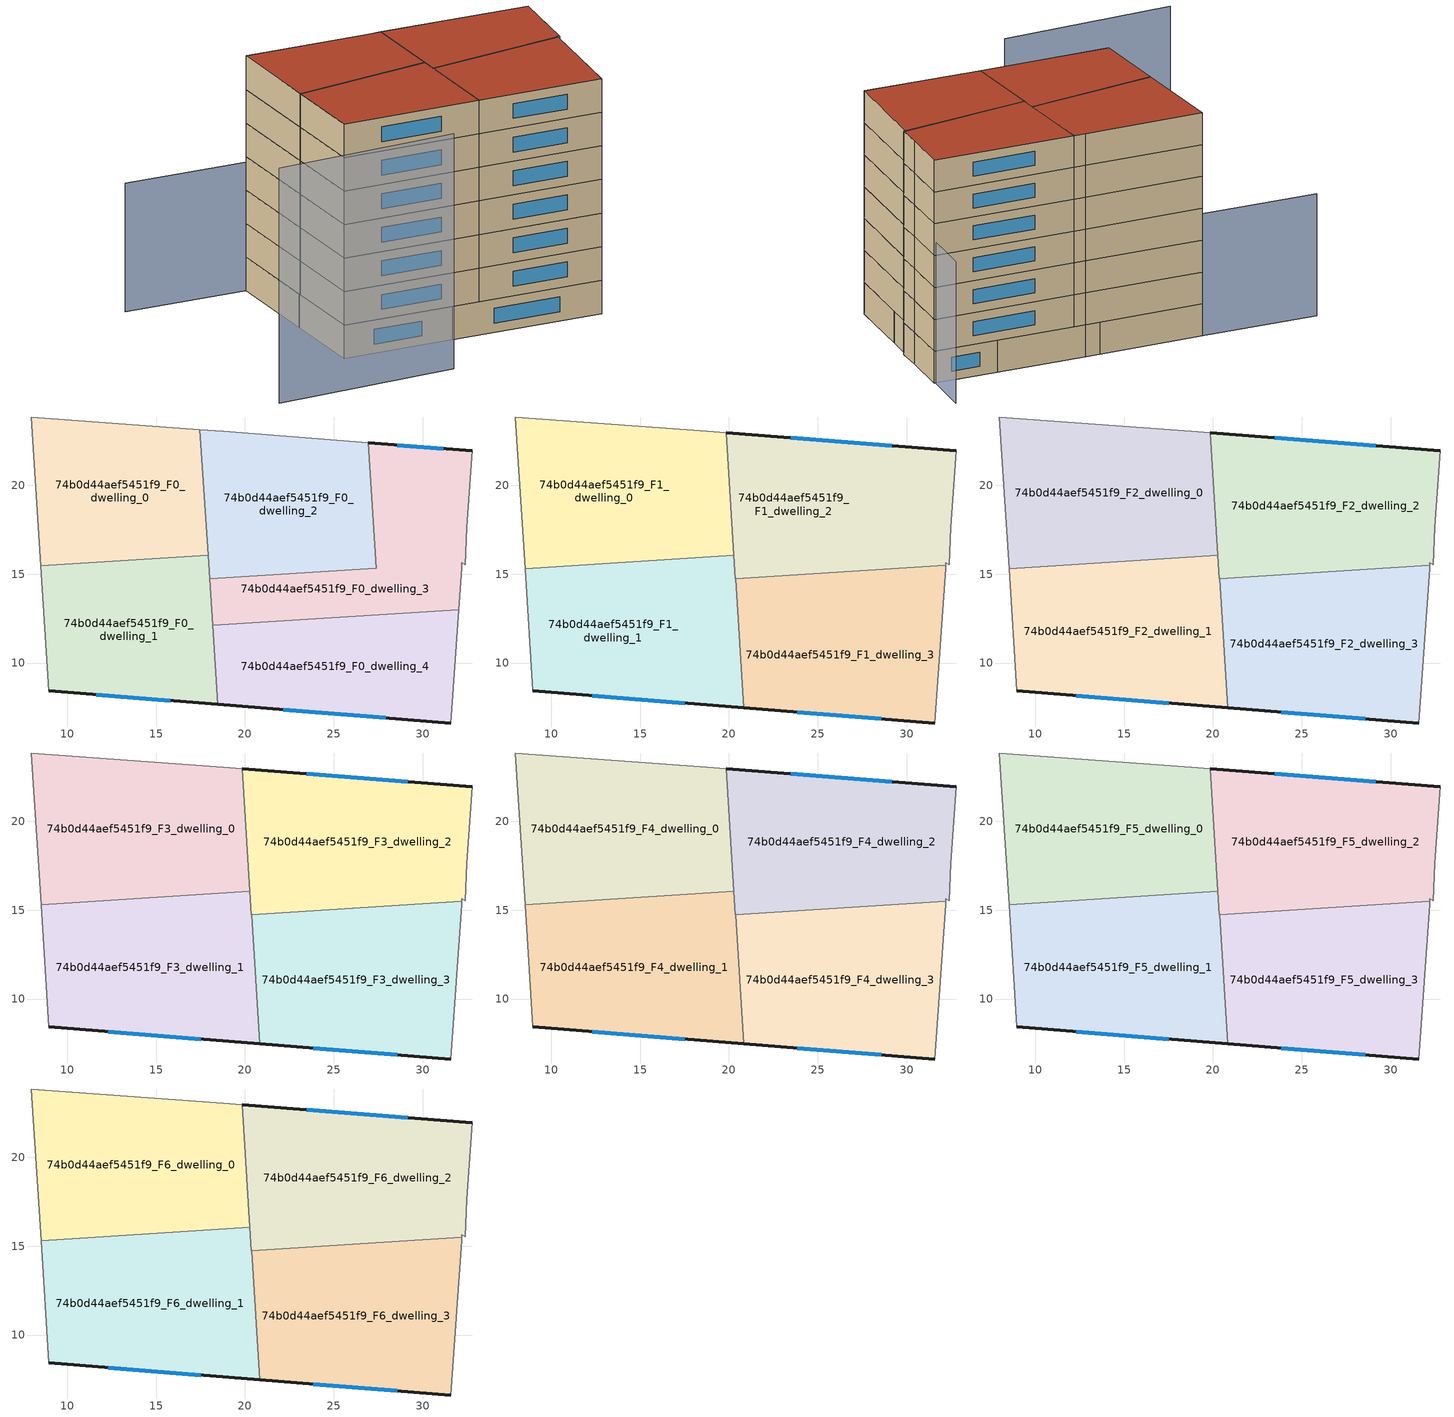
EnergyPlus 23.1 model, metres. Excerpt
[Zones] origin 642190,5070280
74b0d44aef5451f9_F0_dwelling_0
 floor ground (EU_floor_Construction): 17.47,23.14 17.93,16.08 8.52,15.47 7.98,23.84 z0
 wall adiabatic (EU_wall_Construction): 17.47,23.14 7.98,23.84 8.52,15.47 z0:3
 wall to 74b0d44aef5451f9_F0_dwelling_1 (EU_wall_Construction): 8.52,15.47 17.93,16.08 z0:3
 wall to 74b0d44aef5451f9_F0_dwelling_2 (EU_wall_Construction): 17.93,16.08 17.47,23.14 z0:3
 ceiling adiabatic (EU_roof_Construction): 17.93,16.08 17.47,23.14 7.98,23.84 8.52,15.47 z3
74b0d44aef5451f9_F0_dwelling_1
 floor ground (EU_floor_Construction): 17.93,16.08 18.47,7.67 8.97,8.43 8.52,15.47 z0
 wall outside (EU_wall_Construction): 8.97,8.43 18.47,7.67 z0:3
 wall adiabatic (EU_wall_Construction): 8.52,15.47 8.97,8.43 z0:3
 wall to 74b0d44aef5451f9_F0_dwelling_4 (EU_wall_Construction): 18.47,7.67 18.18,12.11 z0:3
 wall to 74b0d44aef5451f9_F0_dwelling_3 (EU_wall_Construction): 18.18,12.11 18.01,14.73 z0:3
 wall to 74b0d44aef5451f9_F0_dwelling_2 (EU_wall_Construction): 18.01,14.73 17.93,16.08 z0:3
 window (EU_Window_Construction): 11.63,8.22 15.81,7.89 z0.84:2.16
74b0d44aef5451f9_F0_dwelling_2
 floor ground (EU_floor_Construction): 26.95,22.4 27.4,15.33 18.01,14.73 17.47,23.14 18.78,23.04 z0
 wall adiabatic (EU_wall_Construction): 26.95,22.4 18.78,23.04 17.47,23.14 z0:3
 wall to 74b0d44aef5451f9_F0_dwelling_3 (EU_wall_Construction): 18.01,14.73 27.4,15.33 26.95,22.4 z0:3
74b0d44aef5451f9_F0_dwelling_3
 floor ground (EU_floor_Construction): 32.79,21.94 32.49,17.63 32.39,15.53 32.19,15.63 32.19,15.33 32.03,13 18.18,12.11 18.01,14.73 27.4,15.33 26.95,22.4 z0
 wall outside (EU_wall_Construction): 32.79,21.94 26.95,22.4 z0:3
 wall adiabatic (EU_wall_Construction): 32.03,13 32.19,15.33 32.19,15.63 32.39,15.53 32.49,17.63 32.79,21.94 z0:3
 wall to 74b0d44aef5451f9_F0_dwelling_4 (EU_wall_Construction): 18.18,12.11 32.03,13 z0:3
 window (EU_Window_Construction): 31.15,22.07 28.58,22.27 z0.84:2.16
74b0d44aef5451f9_F0_dwelling_4
 floor ground (EU_floor_Construction): 32.03,13 31.59,6.62 18.47,7.67 18.18,12.11 z0
 wall outside (EU_wall_Construction): 18.47,7.67 31.59,6.62 z0:3
 wall adiabatic (EU_wall_Construction): 31.59,6.62 32.03,13 z0:3
 window (EU_Window_Construction): 22.14,7.38 27.91,6.92 z0.84:2.16
74b0d44aef5451f9_F1_dwelling_0
 floor to 74b0d44aef5451f9_F0_dwelling_1 (EU_floor_Construction): 17.93,16.08 17.94,15.91 8.53,15.3 8.52,15.47 z3
 floor to 74b0d44aef5451f9_F0_dwelling_2 (EU_floor_Construction): 19.84,22.96 20.29,16.06 17.94,15.91 17.47,23.14 18.78,23.04 z3
 floor adiabatic (EU_floor_Construction): 18.78,23.04 17.47,23.14 17.93,16.08 8.52,15.47 7.98,23.84 z3
 wall adiabatic (EU_wall_Construction): 19.84,22.96 18.78,23.04 7.98,23.84 8.53,15.3 z3:6
 wall to 74b0d44aef5451f9_F1_dwelling_1 (EU_wall_Construction): 8.53,15.3 20.29,16.06 z3:6
 wall to 74b0d44aef5451f9_F1_dwelling_2 (EU_wall_Construction): 20.29,16.06 19.84,22.96 z3:6
74b0d44aef5451f9_F1_dwelling_1
 floor to 74b0d44aef5451f9_F0_dwelling_1 (EU_floor_Construction): 17.94,15.91 18.47,7.67 8.97,8.43 8.53,15.3 z3
 floor to 74b0d44aef5451f9_F0_dwelling_2 (EU_floor_Construction): 20.29,16.06 20.36,14.88 18.01,14.73 17.94,15.91 z3
 floor to 74b0d44aef5451f9_F0_dwelling_4 (EU_floor_Construction): 20.53,12.26 20.84,7.48 18.47,7.67 18.18,12.11 z3
 floor to 74b0d44aef5451f9_F0_dwelling_3 (EU_floor_Construction): 20.36,14.88 20.53,12.26 18.18,12.11 18.01,14.73 z3
 wall outside (EU_wall_Construction): 8.97,8.43 20.84,7.48 z3:6
 wall adiabatic (EU_wall_Construction): 8.53,15.3 8.97,8.43 z3:6
 wall to 74b0d44aef5451f9_F1_dwelling_3 (EU_wall_Construction): 20.84,7.48 20.37,14.75 z3:6
 wall to 74b0d44aef5451f9_F1_dwelling_2 (EU_wall_Construction): 20.37,14.75 20.29,16.06 z3:6
 window (EU_Window_Construction): 12.3,8.17 17.51,7.75 z3.84:5.16
74b0d44aef5451f9_F1_dwelling_2
 floor to 74b0d44aef5451f9_F0_dwelling_2 (EU_floor_Construction): 26.95,22.4 27.4,15.33 20.36,14.88 19.84,22.96 z3
 floor to 74b0d44aef5451f9_F0_dwelling_3 (EU_floor_Construction): 32.79,21.94 32.49,17.63 32.39,15.53 32.19,15.63 32.19,15.51 20.37,14.75 20.36,14.88 27.4,15.33 26.95,22.4 z3
 wall outside (EU_wall_Construction): 32.79,21.94 19.84,22.96 z3:6
 wall adiabatic (EU_wall_Construction): 32.19,15.51 32.19,15.63 32.39,15.53 32.49,17.63 32.79,21.94 z3:6
 wall to 74b0d44aef5451f9_F1_dwelling_3 (EU_wall_Construction): 20.37,14.75 32.19,15.51 z3:6
 window (EU_Window_Construction): 29.16,22.22 23.47,22.67 z3.84:5.16
74b0d44aef5451f9_F1_dwelling_3
 floor to 74b0d44aef5451f9_F0_dwelling_3 (EU_floor_Construction): 32.19,15.51 32.19,15.33 32.03,13 20.53,12.26 20.37,14.75 z3
 floor to 74b0d44aef5451f9_F0_dwelling_4 (EU_floor_Construction): 32.03,13 31.59,6.62 20.84,7.48 20.53,12.26 z3
 wall outside (EU_wall_Construction): 20.84,7.48 31.59,6.62 z3:6
 wall adiabatic (EU_wall_Construction): 31.59,6.62 32.19,15.33 32.19,15.51 z3:6
 window (EU_Window_Construction): 23.85,7.24 28.58,6.87 z3.84:5.16
74b0d44aef5451f9_F2_dwelling_0
 floor to 74b0d44aef5451f9_F1_dwelling_0 (EU_floor_Construction): 19.84,22.96 20.29,16.06 8.53,15.3 7.98,23.84 18.78,23.04 z6
 wall adiabatic (EU_wall_Construction): 19.84,22.96 18.78,23.04 7.98,23.84 8.53,15.3 z6:9
 wall to 74b0d44aef5451f9_F2_dwelling_1 (EU_wall_Construction): 8.53,15.3 20.29,16.06 z6:9
 wall to 74b0d44aef5451f9_F2_dwelling_2 (EU_wall_Construction): 20.29,16.06 19.84,22.96 z6:9
74b0d44aef5451f9_F2_dwelling_1
 floor to 74b0d44aef5451f9_F1_dwelling_1 (EU_floor_Construction): 20.29,16.06 20.84,7.48 8.97,8.43 8.53,15.3 z6
 wall outside (EU_wall_Construction): 8.97,8.43 20.84,7.48 z6:9
 wall adiabatic (EU_wall_Construction): 8.53,15.3 8.97,8.43 z6:9
 wall to 74b0d44aef5451f9_F2_dwelling_3 (EU_wall_Construction): 20.84,7.48 20.37,14.75 z6:9
 wall to 74b0d44aef5451f9_F2_dwelling_2 (EU_wall_Construction): 20.37,14.75 20.29,16.06 z6:9
 window (EU_Window_Construction): 12.3,8.17 17.51,7.75 z6.84:8.16
74b0d44aef5451f9_F2_dwelling_2
 floor to 74b0d44aef5451f9_F1_dwelling_2 (EU_floor_Construction): 32.79,21.94 32.49,17.63 32.39,15.53 32.19,15.63 32.19,15.51 20.37,14.75 19.84,22.96 z6
 wall outside (EU_wall_Construction): 32.79,21.94 19.84,22.96 z6:9
 wall adiabatic (EU_wall_Construction): 32.19,15.51 32.19,15.63 32.39,15.53 32.49,17.63 32.79,21.94 z6:9
 wall to 74b0d44aef5451f9_F2_dwelling_3 (EU_wall_Construction): 20.37,14.75 32.19,15.51 z6:9
 window (EU_Window_Construction): 29.16,22.22 23.47,22.67 z6.84:8.16
74b0d44aef5451f9_F2_dwelling_3
 floor to 74b0d44aef5451f9_F1_dwelling_3 (EU_floor_Construction): 32.19,15.51 32.19,15.33 31.59,6.62 20.84,7.48 20.37,14.75 z6
 wall outside (EU_wall_Construction): 20.84,7.48 31.59,6.62 z6:9
 wall adiabatic (EU_wall_Construction): 31.59,6.62 32.19,15.33 32.19,15.51 z6:9
 window (EU_Window_Construction): 23.85,7.24 28.58,6.87 z6.84:8.16
74b0d44aef5451f9_F3_dwelling_0
 floor to 74b0d44aef5451f9_F2_dwelling_0 (EU_floor_Construction): 19.84,22.96 20.29,16.06 8.53,15.3 7.98,23.84 18.78,23.04 z9
 wall adiabatic (EU_wall_Construction): 19.84,22.96 18.78,23.04 7.98,23.84 8.53,15.3 z9:12
 wall to 74b0d44aef5451f9_F3_dwelling_1 (EU_wall_Construction): 8.53,15.3 20.29,16.06 z9:12
 wall to 74b0d44aef5451f9_F3_dwelling_2 (EU_wall_Construction): 20.29,16.06 19.84,22.96 z9:12
74b0d44aef5451f9_F3_dwelling_1
 floor to 74b0d44aef5451f9_F2_dwelling_1 (EU_floor_Construction): 20.29,16.06 20.84,7.48 8.97,8.43 8.53,15.3 z9
 wall outside (EU_wall_Construction): 8.97,8.43 20.84,7.48 z9:12
 wall adiabatic (EU_wall_Construction): 8.53,15.3 8.97,8.43 z9:12
 wall to 74b0d44aef5451f9_F3_dwelling_3 (EU_wall_Construction): 20.84,7.48 20.37,14.75 z9:12
 wall to 74b0d44aef5451f9_F3_dwelling_2 (EU_wall_Construction): 20.37,14.75 20.29,16.06 z9:12
 window (EU_Window_Construction): 12.3,8.17 17.51,7.75 z9.84:11.16
74b0d44aef5451f9_F3_dwelling_2
 floor to 74b0d44aef5451f9_F2_dwelling_2 (EU_floor_Construction): 32.79,21.94 32.49,17.63 32.39,15.53 32.19,15.63 32.19,15.51 20.37,14.75 19.84,22.96 z9
 wall outside (EU_wall_Construction): 32.79,21.94 19.84,22.96 z9:12
 wall adiabatic (EU_wall_Construction): 32.19,15.51 32.19,15.63 32.39,15.53 32.49,17.63 32.79,21.94 z9:12
 wall to 74b0d44aef5451f9_F3_dwelling_3 (EU_wall_Construction): 20.37,14.75 32.19,15.51 z9:12
 window (EU_Window_Construction): 29.16,22.22 23.47,22.67 z9.84:11.16
74b0d44aef5451f9_F3_dwelling_3
 floor to 74b0d44aef5451f9_F2_dwelling_3 (EU_floor_Construction): 32.19,15.51 32.19,15.33 31.59,6.62 20.84,7.48 20.37,14.75 z9
 wall outside (EU_wall_Construction): 20.84,7.48 31.59,6.62 z9:12
 wall adiabatic (EU_wall_Construction): 31.59,6.62 32.19,15.33 32.19,15.51 z9:12
 window (EU_Window_Construction): 23.85,7.24 28.58,6.87 z9.84:11.16
74b0d44aef5451f9_F4_dwelling_0
 floor to 74b0d44aef5451f9_F3_dwelling_0 (EU_floor_Construction): 19.84,22.96 20.29,16.06 8.53,15.3 7.98,23.84 18.78,23.04 z12
 wall adiabatic (EU_wall_Construction): 19.84,22.96 18.78,23.04 7.98,23.84 8.53,15.3 z12:15
 wall to 74b0d44aef5451f9_F4_dwelling_1 (EU_wall_Construction): 8.53,15.3 20.29,16.06 z12:15
 wall to 74b0d44aef5451f9_F4_dwelling_2 (EU_wall_Construction): 20.29,16.06 19.84,22.96 z12:15
74b0d44aef5451f9_F4_dwelling_1
 floor to 74b0d44aef5451f9_F3_dwelling_1 (EU_floor_Construction): 20.29,16.06 20.84,7.48 8.97,8.43 8.53,15.3 z12
 wall outside (EU_wall_Construction): 8.97,8.43 20.84,7.48 z12:15
 wall adiabatic (EU_wall_Construction): 8.53,15.3 8.97,8.43 z12:15
 wall to 74b0d44aef5451f9_F4_dwelling_3 (EU_wall_Construction): 20.84,7.48 20.37,14.75 z12:15
 wall to 74b0d44aef5451f9_F4_dwelling_2 (EU_wall_Construction): 20.37,14.75 20.29,16.06 z12:15
 window (EU_Window_Construction): 12.3,8.17 17.51,7.75 z12.84:14.16
74b0d44aef5451f9_F4_dwelling_2
 floor to 74b0d44aef5451f9_F3_dwelling_2 (EU_floor_Construction): 32.79,21.94 32.49,17.63 32.39,15.53 32.19,15.63 32.19,15.51 20.37,14.75 19.84,22.96 z12
 wall outside (EU_wall_Construction): 32.79,21.94 19.84,22.96 z12:15
 wall adiabatic (EU_wall_Construction): 32.19,15.51 32.19,15.63 32.39,15.53 32.49,17.63 32.79,21.94 z12:15
 wall to 74b0d44aef5451f9_F4_dwelling_3 (EU_wall_Construction): 20.37,14.75 32.19,15.51 z12:15
 window (EU_Window_Construction): 29.16,22.22 23.47,22.67 z12.84:14.16
74b0d44aef5451f9_F4_dwelling_3
 floor to 74b0d44aef5451f9_F3_dwelling_3 (EU_floor_Construction): 32.19,15.51 32.19,15.33 31.59,6.62 20.84,7.48 20.37,14.75 z12
 wall outside (EU_wall_Construction): 20.84,7.48 31.59,6.62 z12:15
 wall adiabatic (EU_wall_Construction): 31.59,6.62 32.19,15.33 32.19,15.51 z12:15
 window (EU_Window_Construction): 23.85,7.24 28.58,6.87 z12.84:14.16
74b0d44aef5451f9_F5_dwelling_0
 floor to 74b0d44aef5451f9_F4_dwelling_0 (EU_floor_Construction): 19.84,22.96 20.29,16.06 8.53,15.3 7.98,23.84 18.78,23.04 z15
 wall adiabatic (EU_wall_Construction): 19.84,22.96 18.78,23.04 7.98,23.84 8.53,15.3 z15:18
 wall to 74b0d44aef5451f9_F5_dwelling_1 (EU_wall_Construction): 8.53,15.3 20.29,16.06 z15:18
 wall to 74b0d44aef5451f9_F5_dwelling_2 (EU_wall_Construction): 20.29,16.06 19.84,22.96 z15:18
74b0d44aef5451f9_F5_dwelling_1
 floor to 74b0d44aef5451f9_F4_dwelling_1 (EU_floor_Construction): 20.29,16.06 20.84,7.48 8.97,8.43 8.53,15.3 z15
 wall outside (EU_wall_Construction): 8.97,8.43 20.84,7.48 z15:18
 wall adiabatic (EU_wall_Construction): 8.53,15.3 8.97,8.43 z15:18
 wall to 74b0d44aef5451f9_F5_dwelling_3 (EU_wall_Construction): 20.84,7.48 20.37,14.75 z15:18
 wall to 74b0d44aef5451f9_F5_dwelling_2 (EU_wall_Construction): 20.37,14.75 20.29,16.06 z15:18
 window (EU_Window_Construction): 12.3,8.17 17.51,7.75 z15.84:17.16
74b0d44aef5451f9_F5_dwelling_2
 floor to 74b0d44aef5451f9_F4_dwelling_2 (EU_floor_Construction): 32.79,21.94 32.49,17.63 32.39,15.53 32.19,15.63 32.19,15.51 20.37,14.75 19.84,22.96 z15
 wall outside (EU_wall_Construction): 32.79,21.94 19.84,22.96 z15:18
 wall adiabatic (EU_wall_Construction): 32.19,15.51 32.19,15.63 32.39,15.53 32.49,17.63 32.79,21.94 z15:18
 wall to 74b0d44aef5451f9_F5_dwelling_3 (EU_wall_Construction): 20.37,14.75 32.19,15.51 z15:18
 window (EU_Window_Construction): 29.16,22.22 23.47,22.67 z15.84:17.16
74b0d44aef5451f9_F5_dwelling_3
 floor to 74b0d44aef5451f9_F4_dwelling_3 (EU_floor_Construction): 32.19,15.51 32.19,15.33 31.59,6.62 20.84,7.48 20.37,14.75 z15
 wall outside (EU_wall_Construction): 20.84,7.48 31.59,6.62 z15:18
 wall adiabatic (EU_wall_Construction): 31.59,6.62 32.19,15.33 32.19,15.51 z15:18
 window (EU_Window_Construction): 23.85,7.24 28.58,6.87 z15.84:17.16
74b0d44aef5451f9_F6_dwelling_0
 floor to 74b0d44aef5451f9_F5_dwelling_0 (EU_floor_Construction): 19.84,22.96 20.29,16.06 8.53,15.3 7.98,23.84 18.78,23.04 z18
 wall adiabatic (EU_wall_Construction): 19.84,22.96 18.78,23.04 7.98,23.84 8.53,15.3 z18:21
 wall to 74b0d44aef5451f9_F6_dwelling_1 (EU_wall_Construction): 8.53,15.3 20.29,16.06 z18:21
 wall to 74b0d44aef5451f9_F6_dwelling_2 (EU_wall_Construction): 20.29,16.06 19.84,22.96 z18:21
 roof outside (EU_roof_Construction): 20.29,16.06 19.84,22.96 18.78,23.04 7.98,23.84 8.53,15.3 z21
74b0d44aef5451f9_F6_dwelling_1
 floor to 74b0d44aef5451f9_F5_dwelling_1 (EU_floor_Construction): 20.29,16.06 20.84,7.48 8.97,8.43 8.53,15.3 z18
 wall outside (EU_wall_Construction): 8.97,8.43 20.84,7.48 z18:21
 wall adiabatic (EU_wall_Construction): 8.53,15.3 8.97,8.43 z18:21
 wall to 74b0d44aef5451f9_F6_dwelling_3 (EU_wall_Construction): 20.84,7.48 20.37,14.75 z18:21
 wall to 74b0d44aef5451f9_F6_dwelling_2 (EU_wall_Construction): 20.37,14.75 20.29,16.06 z18:21
 window (EU_Window_Construction): 12.3,8.17 17.51,7.75 z18.84:20.16
 roof outside (EU_roof_Construction): 20.84,7.48 20.29,16.06 8.53,15.3 8.97,8.43 z21
74b0d44aef5451f9_F6_dwelling_2
 floor to 74b0d44aef5451f9_F5_dwelling_2 (EU_floor_Construction): 32.79,21.94 32.49,17.63 32.39,15.53 32.19,15.63 32.19,15.51 20.37,14.75 19.84,22.96 z18
 wall outside (EU_wall_Construction): 32.79,21.94 19.84,22.96 z18:21
 wall adiabatic (EU_wall_Construction): 32.19,15.51 32.19,15.63 32.39,15.53 32.49,17.63 32.79,21.94 z18:21
 wall to 74b0d44aef5451f9_F6_dwelling_3 (EU_wall_Construction): 20.37,14.75 32.19,15.51 z18:21
 window (EU_Window_Construction): 29.16,22.22 23.47,22.67 z18.84:20.16
 roof outside (EU_roof_Construction): 32.39,15.53 32.49,17.63 32.79,21.94 19.84,22.96 20.37,14.75 32.19,15.51 32.19,15.63 z21
74b0d44aef5451f9_F6_dwelling_3
 floor to 74b0d44aef5451f9_F5_dwelling_3 (EU_floor_Construction): 32.19,15.51 32.19,15.33 31.59,6.62 20.84,7.48 20.37,14.75 z18
 wall outside (EU_wall_Construction): 20.84,7.48 31.59,6.62 z18:21
 wall adiabatic (EU_wall_Construction): 31.59,6.62 32.19,15.33 32.19,15.51 z18:21
 window (EU_Window_Construction): 23.85,7.24 28.58,6.87 z18.84:20.16
 roof outside (EU_roof_Construction): 31.59,6.62 32.19,15.33 32.19,15.51 20.37,14.75 20.84,7.48 z21
shading: 0.36,3.23 16.01,2.64 z0:21; 27.05,22.27 -2.6,24.71 z0:11.5; 31.51,6.62 33.01,26.37 z0:13.3
[Building]
EU S2 Campaign: North Axis=0; Terrain=City; Solar Distribution=FullExterior
[Site:Location]
Lyon-Bron: Latitude=45.75; Longitude=5; Time Zone=1; Elevation=198
[SizingPeriod:WeatherFileDays]
AnnualSizingPeriod: Begin Month=1; Begin Day of Month=1; End Month=12; End Day of Month=31; Day of Week for Start Day=Monday; Use Weather File Daylight Saving Period=No; Use Weather File Rain and Snow Indicators=No
[MATERIAL]
EU_InternalMass_Material: Roughness=MediumRough; Thickness=0.1; Conductivity=1; Density=1800; Specific Heat=900; Thermal Absorptance=0.9; Solar Absorptance=0.7; Visible Absorptance=0.7
[MATERIAL:NOMASS] Roughness=MediumRough; Thermal Absorptance=0.9; Solar Absorptance=0.7; Visible Absorptance=0.7
Name | Thermal Resistance
EU_wall_NoMass | 0.776494
EU_roof_NoMass | 0.486893
EU_floor_NoMass | 0.421597
[WINDOWMATERIAL:SIMPLEGLAZINGSYSTEM]
EU_Window_SimpleGlazing: UFactor=4.24961; Solar Heat Gain Coefficient=0.83; Visible Transmittance=0.83
[CONSTRUCTION]
EU_wall_Construction: EU_wall_NoMass
EU_roof_Construction: EU_roof_NoMass
EU_floor_Construction: EU_floor_NoMass
EU_InternalMass_Construction: EU_InternalMass_Material
EU_Window_Construction: EU_Window_SimpleGlazing
[ZONE] Type=1; Multiplier=1; Ceiling Height=autocalculate; Floor Area=autocalculate; Part of Total Floor Area=Yes
Name | Volume
74b0d44aef5451f9_F0_dwelling_0 | 218.826
74b0d44aef5451f9_F1_dwelling_0; 74b0d44aef5451f9_F2_dwelling_0; 74b0d44aef5451f9_F3_dwelling_0; 74b0d44aef5451f9_F4_dwelling_0; 74b0d44aef5451f9_F5_dwelling_0; 74b0d44aef5451f9_F6_dwelling_0 | 273.53
74b0d44aef5451f9_F0_dwelling_1 | 218.813
74b0d44aef5451f9_F1_dwelling_1; 74b0d44aef5451f9_F2_dwelling_1; 74b0d44aef5451f9_F3_dwelling_1; 74b0d44aef5451f9_F4_dwelling_1; 74b0d44aef5451f9_F5_dwelling_1; 74b0d44aef5451f9_F6_dwelling_1 | 273.522
74b0d44aef5451f9_F0_dwelling_2 | 218.811
74b0d44aef5451f9_F1_dwelling_2; 74b0d44aef5451f9_F2_dwelling_2; 74b0d44aef5451f9_F3_dwelling_2; 74b0d44aef5451f9_F4_dwelling_2; 74b0d44aef5451f9_F5_dwelling_2; 74b0d44aef5451f9_F6_dwelling_2 | 273.523
74b0d44aef5451f9_F0_dwelling_3 | 218.815
74b0d44aef5451f9_F1_dwelling_3; 74b0d44aef5451f9_F2_dwelling_3; 74b0d44aef5451f9_F3_dwelling_3; 74b0d44aef5451f9_F4_dwelling_3; 74b0d44aef5451f9_F5_dwelling_3; 74b0d44aef5451f9_F6_dwelling_3 | 273.521
74b0d44aef5451f9_F0_dwelling_4 | 218.799
[INTERNALMASS] Construction=EU_InternalMass_Construction
Name | Zone or ZoneList | Surface Area
74b0d44aef5451f9_F0_dwelling_0_EU_InternalMass | 74b0d44aef5451f9_F0_dwelling_0 | 72.9439
74b0d44aef5451f9_F0_dwelling_1_EU_InternalMass | 74b0d44aef5451f9_F0_dwelling_1 | 72.9386
74b0d44aef5451f9_F0_dwelling_2_EU_InternalMass | 74b0d44aef5451f9_F0_dwelling_2 | 72.9384
74b0d44aef5451f9_F0_dwelling_3_EU_InternalMass | 74b0d44aef5451f9_F0_dwelling_3 | 72.9377
74b0d44aef5451f9_F0_dwelling_4_EU_InternalMass | 74b0d44aef5451f9_F0_dwelling_4 | 72.9348
74b0d44aef5451f9_F1_dwelling_0_EU_InternalMass | 74b0d44aef5451f9_F1_dwelling_0 | 91.1781
74b0d44aef5451f9_F1_dwelling_1_EU_InternalMass | 74b0d44aef5451f9_F1_dwelling_1 | 91.1748
74b0d44aef5451f9_F1_dwelling_2_EU_InternalMass | 74b0d44aef5451f9_F1_dwelling_2 | 91.1755
74b0d44aef5451f9_F1_dwelling_3_EU_InternalMass | 74b0d44aef5451f9_F1_dwelling_3 | 91.1726
74b0d44aef5451f9_F2_dwelling_0_EU_InternalMass | 74b0d44aef5451f9_F2_dwelling_0 | 91.1781
74b0d44aef5451f9_F2_dwelling_1_EU_InternalMass | 74b0d44aef5451f9_F2_dwelling_1 | 91.1748
74b0d44aef5451f9_F2_dwelling_2_EU_InternalMass | 74b0d44aef5451f9_F2_dwelling_2 | 91.1755
74b0d44aef5451f9_F2_dwelling_3_EU_InternalMass | 74b0d44aef5451f9_F2_dwelling_3 | 91.1726
74b0d44aef5451f9_F3_dwelling_0_EU_InternalMass | 74b0d44aef5451f9_F3_dwelling_0 | 91.1781
74b0d44aef5451f9_F3_dwelling_1_EU_InternalMass | 74b0d44aef5451f9_F3_dwelling_1 | 91.1748
74b0d44aef5451f9_F3_dwelling_2_EU_InternalMass | 74b0d44aef5451f9_F3_dwelling_2 | 91.1755
74b0d44aef5451f9_F3_dwelling_3_EU_InternalMass | 74b0d44aef5451f9_F3_dwelling_3 | 91.1726
74b0d44aef5451f9_F4_dwelling_0_EU_InternalMass | 74b0d44aef5451f9_F4_dwelling_0 | 91.1781
74b0d44aef5451f9_F4_dwelling_1_EU_InternalMass | 74b0d44aef5451f9_F4_dwelling_1 | 91.1748
74b0d44aef5451f9_F4_dwelling_2_EU_InternalMass | 74b0d44aef5451f9_F4_dwelling_2 | 91.1755
74b0d44aef5451f9_F4_dwelling_3_EU_InternalMass | 74b0d44aef5451f9_F4_dwelling_3 | 91.1726
74b0d44aef5451f9_F5_dwelling_0_EU_InternalMass | 74b0d44aef5451f9_F5_dwelling_0 | 91.1781
74b0d44aef5451f9_F5_dwelling_1_EU_InternalMass | 74b0d44aef5451f9_F5_dwelling_1 | 91.1748
74b0d44aef5451f9_F5_dwelling_2_EU_InternalMass | 74b0d44aef5451f9_F5_dwelling_2 | 91.1755
74b0d44aef5451f9_F5_dwelling_3_EU_InternalMass | 74b0d44aef5451f9_F5_dwelling_3 | 91.1726
74b0d44aef5451f9_F6_dwelling_0_EU_InternalMass | 74b0d44aef5451f9_F6_dwelling_0 | 91.1781
74b0d44aef5451f9_F6_dwelling_1_EU_InternalMass | 74b0d44aef5451f9_F6_dwelling_1 | 91.1748
74b0d44aef5451f9_F6_dwelling_2_EU_InternalMass | 74b0d44aef5451f9_F6_dwelling_2 | 91.1755
74b0d44aef5451f9_F6_dwelling_3_EU_InternalMass | 74b0d44aef5451f9_F6_dwelling_3 | 91.1726
[OTHEREQUIPMENT] Fuel Type=Electricity; Design Level Calculation Method=Watts/Area; Power per Zone Floor Area=1; Fraction Latent=0; Fraction Radiant=0; Fraction Lost=0; Carbon Dioxide Generation Rate=0; EndUse Subcategory=EU_Step8_InternalGains
Name | Zone or ZoneList or Space or SpaceList | Schedule
EU_Step8_InternalGain_74b0d44aef5451f9_F0_dwelling_0_f000 | 74b0d44aef5451f9_F0_dwelling_0 | EU_Step8_GainSchedule_74b0d44aef5451f9_F0_dwelling_0_f000
EU_Step8_InternalGain_74b0d44aef5451f9_F0_dwelling_1_f000 | 74b0d44aef5451f9_F0_dwelling_1 | EU_Step8_GainSchedule_74b0d44aef5451f9_F0_dwelling_1_f000
EU_Step8_InternalGain_74b0d44aef5451f9_F0_dwelling_2_f000 | 74b0d44aef5451f9_F0_dwelling_2 | EU_Step8_GainSchedule_74b0d44aef5451f9_F0_dwelling_2_f000
EU_Step8_InternalGain_74b0d44aef5451f9_F0_dwelling_3_f000 | 74b0d44aef5451f9_F0_dwelling_3 | EU_Step8_GainSchedule_74b0d44aef5451f9_F0_dwelling_3_f000
EU_Step8_InternalGain_74b0d44aef5451f9_F0_dwelling_4_f000 | 74b0d44aef5451f9_F0_dwelling_4 | EU_Step8_GainSchedule_74b0d44aef5451f9_F0_dwelling_4_f000
EU_Step8_InternalGain_74b0d44aef5451f9_F1_dwelling_0_f000 | 74b0d44aef5451f9_F1_dwelling_0 | EU_Step8_GainSchedule_74b0d44aef5451f9_F1_dwelling_0_f000
EU_Step8_InternalGain_74b0d44aef5451f9_F1_dwelling_1_f000 | 74b0d44aef5451f9_F1_dwelling_1 | EU_Step8_GainSchedule_74b0d44aef5451f9_F1_dwelling_1_f000
EU_Step8_InternalGain_74b0d44aef5451f9_F1_dwelling_2_f000 | 74b0d44aef5451f9_F1_dwelling_2 | EU_Step8_GainSchedule_74b0d44aef5451f9_F1_dwelling_2_f000
EU_Step8_InternalGain_74b0d44aef5451f9_F1_dwelling_3_f000 | 74b0d44aef5451f9_F1_dwelling_3 | EU_Step8_GainSchedule_74b0d44aef5451f9_F1_dwelling_3_f000
EU_Step8_InternalGain_74b0d44aef5451f9_F2_dwelling_0_f000 | 74b0d44aef5451f9_F2_dwelling_0 | EU_Step8_GainSchedule_74b0d44aef5451f9_F2_dwelling_0_f000
EU_Step8_InternalGain_74b0d44aef5451f9_F2_dwelling_1_f000 | 74b0d44aef5451f9_F2_dwelling_1 | EU_Step8_GainSchedule_74b0d44aef5451f9_F2_dwelling_1_f000
EU_Step8_InternalGain_74b0d44aef5451f9_F2_dwelling_2_f000 | 74b0d44aef5451f9_F2_dwelling_2 | EU_Step8_GainSchedule_74b0d44aef5451f9_F2_dwelling_2_f000
EU_Step8_InternalGain_74b0d44aef5451f9_F2_dwelling_3_f000 | 74b0d44aef5451f9_F2_dwelling_3 | EU_Step8_GainSchedule_74b0d44aef5451f9_F2_dwelling_3_f000
EU_Step8_InternalGain_74b0d44aef5451f9_F3_dwelling_0_f000 | 74b0d44aef5451f9_F3_dwelling_0 | EU_Step8_GainSchedule_74b0d44aef5451f9_F3_dwelling_0_f000
EU_Step8_InternalGain_74b0d44aef5451f9_F3_dwelling_1_f000 | 74b0d44aef5451f9_F3_dwelling_1 | EU_Step8_GainSchedule_74b0d44aef5451f9_F3_dwelling_1_f000
EU_Step8_InternalGain_74b0d44aef5451f9_F3_dwelling_2_f000 | 74b0d44aef5451f9_F3_dwelling_2 | EU_Step8_GainSchedule_74b0d44aef5451f9_F3_dwelling_2_f000
EU_Step8_InternalGain_74b0d44aef5451f9_F3_dwelling_3_f000 | 74b0d44aef5451f9_F3_dwelling_3 | EU_Step8_GainSchedule_74b0d44aef5451f9_F3_dwelling_3_f000
EU_Step8_InternalGain_74b0d44aef5451f9_F4_dwelling_0_f000 | 74b0d44aef5451f9_F4_dwelling_0 | EU_Step8_GainSchedule_74b0d44aef5451f9_F4_dwelling_0_f000
EU_Step8_InternalGain_74b0d44aef5451f9_F4_dwelling_1_f000 | 74b0d44aef5451f9_F4_dwelling_1 | EU_Step8_GainSchedule_74b0d44aef5451f9_F4_dwelling_1_f000
EU_Step8_InternalGain_74b0d44aef5451f9_F4_dwelling_2_f000 | 74b0d44aef5451f9_F4_dwelling_2 | EU_Step8_GainSchedule_74b0d44aef5451f9_F4_dwelling_2_f000
EU_Step8_InternalGain_74b0d44aef5451f9_F4_dwelling_3_f000 | 74b0d44aef5451f9_F4_dwelling_3 | EU_Step8_GainSchedule_74b0d44aef5451f9_F4_dwelling_3_f000
EU_Step8_InternalGain_74b0d44aef5451f9_F5_dwelling_0_f000 | 74b0d44aef5451f9_F5_dwelling_0 | EU_Step8_GainSchedule_74b0d44aef5451f9_F5_dwelling_0_f000
EU_Step8_InternalGain_74b0d44aef5451f9_F5_dwelling_1_f000 | 74b0d44aef5451f9_F5_dwelling_1 | EU_Step8_GainSchedule_74b0d44aef5451f9_F5_dwelling_1_f000
EU_Step8_InternalGain_74b0d44aef5451f9_F5_dwelling_2_f000 | 74b0d44aef5451f9_F5_dwelling_2 | EU_Step8_GainSchedule_74b0d44aef5451f9_F5_dwelling_2_f000
EU_Step8_InternalGain_74b0d44aef5451f9_F5_dwelling_3_f000 | 74b0d44aef5451f9_F5_dwelling_3 | EU_Step8_GainSchedule_74b0d44aef5451f9_F5_dwelling_3_f000
EU_Step8_InternalGain_74b0d44aef5451f9_F6_dwelling_0_f000 | 74b0d44aef5451f9_F6_dwelling_0 | EU_Step8_GainSchedule_74b0d44aef5451f9_F6_dwelling_0_f000
EU_Step8_InternalGain_74b0d44aef5451f9_F6_dwelling_1_f000 | 74b0d44aef5451f9_F6_dwelling_1 | EU_Step8_GainSchedule_74b0d44aef5451f9_F6_dwelling_1_f000
EU_Step8_InternalGain_74b0d44aef5451f9_F6_dwelling_2_f000 | 74b0d44aef5451f9_F6_dwelling_2 | EU_Step8_GainSchedule_74b0d44aef5451f9_F6_dwelling_2_f000
EU_Step8_InternalGain_74b0d44aef5451f9_F6_dwelling_3_f000 | 74b0d44aef5451f9_F6_dwelling_3 | EU_Step8_GainSchedule_74b0d44aef5451f9_F6_dwelling_3_f000
[ZONEVENTILATION:DESIGNFLOWRATE] Schedule=EU_AlwaysOn; Design Flow Rate Calculation Method=AirChanges/Hour; Air Changes per Hour=0.693814; Ventilation Type=Natural; Fan Pressure Rise=0; Fan Total Efficiency=1; Constant Term Coefficient=1; Temperature Term Coefficient=0; Velocity Term Coefficient=0; Velocity Squared Term Coefficient=0; Minimum Indoor Temperature=-100; Maximum Indoor Temperature=100; Delta Temperature=-100; Minimum Outdoor Temperature=-100; Maximum Outdoor Temperature=100; Maximum Wind Speed=40
Name | Zone or ZoneList or Space or SpaceList
EU_ConstantAir_74b0d44aef5451f9_F0_dwelling_0 | 74b0d44aef5451f9_F0_dwelling_0
EU_ConstantAir_74b0d44aef5451f9_F0_dwelling_1 | 74b0d44aef5451f9_F0_dwelling_1
EU_ConstantAir_74b0d44aef5451f9_F0_dwelling_2 | 74b0d44aef5451f9_F0_dwelling_2
EU_ConstantAir_74b0d44aef5451f9_F0_dwelling_3 | 74b0d44aef5451f9_F0_dwelling_3
EU_ConstantAir_74b0d44aef5451f9_F0_dwelling_4 | 74b0d44aef5451f9_F0_dwelling_4
EU_ConstantAir_74b0d44aef5451f9_F1_dwelling_0 | 74b0d44aef5451f9_F1_dwelling_0
EU_ConstantAir_74b0d44aef5451f9_F1_dwelling_1 | 74b0d44aef5451f9_F1_dwelling_1
EU_ConstantAir_74b0d44aef5451f9_F1_dwelling_2 | 74b0d44aef5451f9_F1_dwelling_2
EU_ConstantAir_74b0d44aef5451f9_F1_dwelling_3 | 74b0d44aef5451f9_F1_dwelling_3
EU_ConstantAir_74b0d44aef5451f9_F2_dwelling_0 | 74b0d44aef5451f9_F2_dwelling_0
EU_ConstantAir_74b0d44aef5451f9_F2_dwelling_1 | 74b0d44aef5451f9_F2_dwelling_1
EU_ConstantAir_74b0d44aef5451f9_F2_dwelling_2 | 74b0d44aef5451f9_F2_dwelling_2
EU_ConstantAir_74b0d44aef5451f9_F2_dwelling_3 | 74b0d44aef5451f9_F2_dwelling_3
EU_ConstantAir_74b0d44aef5451f9_F3_dwelling_0 | 74b0d44aef5451f9_F3_dwelling_0
EU_ConstantAir_74b0d44aef5451f9_F3_dwelling_1 | 74b0d44aef5451f9_F3_dwelling_1
EU_ConstantAir_74b0d44aef5451f9_F3_dwelling_2 | 74b0d44aef5451f9_F3_dwelling_2
EU_ConstantAir_74b0d44aef5451f9_F3_dwelling_3 | 74b0d44aef5451f9_F3_dwelling_3
EU_ConstantAir_74b0d44aef5451f9_F4_dwelling_0 | 74b0d44aef5451f9_F4_dwelling_0
EU_ConstantAir_74b0d44aef5451f9_F4_dwelling_1 | 74b0d44aef5451f9_F4_dwelling_1
EU_ConstantAir_74b0d44aef5451f9_F4_dwelling_2 | 74b0d44aef5451f9_F4_dwelling_2
EU_ConstantAir_74b0d44aef5451f9_F4_dwelling_3 | 74b0d44aef5451f9_F4_dwelling_3
EU_ConstantAir_74b0d44aef5451f9_F5_dwelling_0 | 74b0d44aef5451f9_F5_dwelling_0
EU_ConstantAir_74b0d44aef5451f9_F5_dwelling_1 | 74b0d44aef5451f9_F5_dwelling_1
EU_ConstantAir_74b0d44aef5451f9_F5_dwelling_2 | 74b0d44aef5451f9_F5_dwelling_2
EU_ConstantAir_74b0d44aef5451f9_F5_dwelling_3 | 74b0d44aef5451f9_F5_dwelling_3
EU_ConstantAir_74b0d44aef5451f9_F6_dwelling_0 | 74b0d44aef5451f9_F6_dwelling_0
EU_ConstantAir_74b0d44aef5451f9_F6_dwelling_1 | 74b0d44aef5451f9_F6_dwelling_1
EU_ConstantAir_74b0d44aef5451f9_F6_dwelling_2 | 74b0d44aef5451f9_F6_dwelling_2
EU_ConstantAir_74b0d44aef5451f9_F6_dwelling_3 | 74b0d44aef5451f9_F6_dwelling_3
[HVACTEMPLATE:THERMOSTAT] Constant Heating Setpoint=20; Constant Cooling Setpoint=50
EU_HeatOnly_74b0d44aef5451f9_F0_dwelling_0; EU_HeatOnly_74b0d44aef5451f9_F0_dwelling_1; EU_HeatOnly_74b0d44aef5451f9_F0_dwelling_2; EU_HeatOnly_74b0d44aef5451f9_F0_dwelling_3; EU_HeatOnly_74b0d44aef5451f9_F0_dwelling_4; EU_HeatOnly_74b0d44aef5451f9_F1_dwelling_0; EU_HeatOnly_74b0d44aef5451f9_F1_dwelling_1; EU_HeatOnly_74b0d44aef5451f9_F1_dwelling_2; EU_HeatOnly_74b0d44aef5451f9_F1_dwelling_3; EU_HeatOnly_74b0d44aef5451f9_F2_dwelling_0; EU_HeatOnly_74b0d44aef5451f9_F2_dwelling_1; EU_HeatOnly_74b0d44aef5451f9_F2_dwelling_2; EU_HeatOnly_74b0d44aef5451f9_F2_dwelling_3; EU_HeatOnly_74b0d44aef5451f9_F3_dwelling_0; EU_HeatOnly_74b0d44aef5451f9_F3_dwelling_1; EU_HeatOnly_74b0d44aef5451f9_F3_dwelling_2; EU_HeatOnly_74b0d44aef5451f9_F3_dwelling_3; EU_HeatOnly_74b0d44aef5451f9_F4_dwelling_0; EU_HeatOnly_74b0d44aef5451f9_F4_dwelling_1; EU_HeatOnly_74b0d44aef5451f9_F4_dwelling_2; EU_HeatOnly_74b0d44aef5451f9_F4_dwelling_3; EU_HeatOnly_74b0d44aef5451f9_F5_dwelling_0; EU_HeatOnly_74b0d44aef5451f9_F5_dwelling_1; EU_HeatOnly_74b0d44aef5451f9_F5_dwelling_2; EU_HeatOnly_74b0d44aef5451f9_F5_dwelling_3; EU_HeatOnly_74b0d44aef5451f9_F6_dwelling_0; EU_HeatOnly_74b0d44aef5451f9_F6_dwelling_1; EU_HeatOnly_74b0d44aef5451f9_F6_dwelling_2; EU_HeatOnly_74b0d44aef5451f9_F6_dwelling_3
[HVACTEMPLATE:ZONE:IDEALLOADSAIRSYSTEM] System Availability Schedule=EU_AlwaysOn; Maximum Heating Supply Air Temperature=50; Minimum Cooling Supply Air Temperature=13; Maximum Heating Supply Air Humidity Ratio=0.0156; Minimum Cooling Supply Air Humidity Ratio=0.0077; Heating Limit=NoLimit; Cooling Limit=NoLimit; Heating Availability Schedule=EU_AlwaysOn; Cooling Availability Schedule=EU_CoolingOff; Dehumidification Control Type=ConstantSensibleHeatRatio; Cooling Sensible Heat Ratio=0.7; Dehumidification Setpoint=60; Humidification Control Type=None; Humidification Setpoint=30; Outdoor Air Method=None; Outdoor Air Flow Rate per Person=0.00944; Outdoor Air Flow Rate per Zone Floor Area=0; Outdoor Air Flow Rate per Zone=0; Demand Controlled Ventilation Type=None; Outdoor Air Economizer Type=NoEconomizer; Heat Recovery Type=None; Sensible Heat Recovery Effectiveness=0.7; Latent Heat Recovery Effectiveness=0.65
Name | Template Thermostat
74b0d44aef5451f9_F0_dwelling_0 | EU_HeatOnly_74b0d44aef5451f9_F0_dwelling_0
74b0d44aef5451f9_F0_dwelling_1 | EU_HeatOnly_74b0d44aef5451f9_F0_dwelling_1
74b0d44aef5451f9_F0_dwelling_2 | EU_HeatOnly_74b0d44aef5451f9_F0_dwelling_2
74b0d44aef5451f9_F0_dwelling_3 | EU_HeatOnly_74b0d44aef5451f9_F0_dwelling_3
74b0d44aef5451f9_F0_dwelling_4 | EU_HeatOnly_74b0d44aef5451f9_F0_dwelling_4
74b0d44aef5451f9_F1_dwelling_0 | EU_HeatOnly_74b0d44aef5451f9_F1_dwelling_0
74b0d44aef5451f9_F1_dwelling_1 | EU_HeatOnly_74b0d44aef5451f9_F1_dwelling_1
74b0d44aef5451f9_F1_dwelling_2 | EU_HeatOnly_74b0d44aef5451f9_F1_dwelling_2
74b0d44aef5451f9_F1_dwelling_3 | EU_HeatOnly_74b0d44aef5451f9_F1_dwelling_3
74b0d44aef5451f9_F2_dwelling_0 | EU_HeatOnly_74b0d44aef5451f9_F2_dwelling_0
74b0d44aef5451f9_F2_dwelling_1 | EU_HeatOnly_74b0d44aef5451f9_F2_dwelling_1
74b0d44aef5451f9_F2_dwelling_2 | EU_HeatOnly_74b0d44aef5451f9_F2_dwelling_2
74b0d44aef5451f9_F2_dwelling_3 | EU_HeatOnly_74b0d44aef5451f9_F2_dwelling_3
74b0d44aef5451f9_F3_dwelling_0 | EU_HeatOnly_74b0d44aef5451f9_F3_dwelling_0
74b0d44aef5451f9_F3_dwelling_1 | EU_HeatOnly_74b0d44aef5451f9_F3_dwelling_1
74b0d44aef5451f9_F3_dwelling_2 | EU_HeatOnly_74b0d44aef5451f9_F3_dwelling_2
74b0d44aef5451f9_F3_dwelling_3 | EU_HeatOnly_74b0d44aef5451f9_F3_dwelling_3
74b0d44aef5451f9_F4_dwelling_0 | EU_HeatOnly_74b0d44aef5451f9_F4_dwelling_0
74b0d44aef5451f9_F4_dwelling_1 | EU_HeatOnly_74b0d44aef5451f9_F4_dwelling_1
74b0d44aef5451f9_F4_dwelling_2 | EU_HeatOnly_74b0d44aef5451f9_F4_dwelling_2
74b0d44aef5451f9_F4_dwelling_3 | EU_HeatOnly_74b0d44aef5451f9_F4_dwelling_3
74b0d44aef5451f9_F5_dwelling_0 | EU_HeatOnly_74b0d44aef5451f9_F5_dwelling_0
74b0d44aef5451f9_F5_dwelling_1 | EU_HeatOnly_74b0d44aef5451f9_F5_dwelling_1
74b0d44aef5451f9_F5_dwelling_2 | EU_HeatOnly_74b0d44aef5451f9_F5_dwelling_2
74b0d44aef5451f9_F5_dwelling_3 | EU_HeatOnly_74b0d44aef5451f9_F5_dwelling_3
74b0d44aef5451f9_F6_dwelling_0 | EU_HeatOnly_74b0d44aef5451f9_F6_dwelling_0
74b0d44aef5451f9_F6_dwelling_1 | EU_HeatOnly_74b0d44aef5451f9_F6_dwelling_1
74b0d44aef5451f9_F6_dwelling_2 | EU_HeatOnly_74b0d44aef5451f9_F6_dwelling_2
74b0d44aef5451f9_F6_dwelling_3 | EU_HeatOnly_74b0d44aef5451f9_F6_dwelling_3
[SIZING:ZONE] Zone Cooling Design Supply Air Temperature Input Method=SupplyAirTemperature; Zone Cooling Design Supply Air Temperature=13; Zone Heating Design Supply Air Temperature Input Method=SupplyAirTemperature; Zone Heating Design Supply Air Temperature=50; Zone Cooling Design Supply Air Humidity Ratio=0.008; Zone Heating Design Supply Air Humidity Ratio=0.008; Cooling Design Air Flow Method=DesignDay; Cooling Design Air Flow Rate=0; Cooling Minimum Air Flow per Zone Floor Area=0.000762; Cooling Minimum Air Flow=0; Cooling Minimum Air Flow Fraction=0.2; Heating Design Air Flow Method=DesignDay; Heating Design Air Flow Rate=0; Heating Maximum Air Flow per Zone Floor Area=0.002032; Heating Maximum Air Flow=0.141576; Heating Maximum Air Flow Fraction=0.3; Account for Dedicated Outdoor Air System=No; Dedicated Outdoor Air System Control Strategy=NeutralSupplyAir; Dedicated Outdoor Air Low Setpoint Temperature for Design=autosize; Dedicated Outdoor Air High Setpoint Temperature for Design=autosize; Zone Load Sizing Method=Sensible Load Only No Latent Load; Zone Latent Cooling Design Supply Air Humidity Ratio Input Method=HumidityRatioDifference; Zone Cooling Design Supply Air Humidity Ratio Difference=0.005; Zone Latent Heating Design Supply Air Humidity Ratio Input Method=HumidityRatioDifference; Zone Humidification Design Supply Air Humidity Ratio Difference=0.005
74b0d44aef5451f9_F0_dwelling_0; 74b0d44aef5451f9_F0_dwelling_1; 74b0d44aef5451f9_F0_dwelling_2; 74b0d44aef5451f9_F0_dwelling_3; 74b0d44aef5451f9_F0_dwelling_4; 74b0d44aef5451f9_F1_dwelling_0; 74b0d44aef5451f9_F1_dwelling_1; 74b0d44aef5451f9_F1_dwelling_2; 74b0d44aef5451f9_F1_dwelling_3; 74b0d44aef5451f9_F2_dwelling_0; 74b0d44aef5451f9_F2_dwelling_1; 74b0d44aef5451f9_F2_dwelling_2; 74b0d44aef5451f9_F2_dwelling_3; 74b0d44aef5451f9_F3_dwelling_0; 74b0d44aef5451f9_F3_dwelling_1; 74b0d44aef5451f9_F3_dwelling_2; 74b0d44aef5451f9_F3_dwelling_3; 74b0d44aef5451f9_F4_dwelling_0; 74b0d44aef5451f9_F4_dwelling_1; 74b0d44aef5451f9_F4_dwelling_2; 74b0d44aef5451f9_F4_dwelling_3; 74b0d44aef5451f9_F5_dwelling_0; 74b0d44aef5451f9_F5_dwelling_1; 74b0d44aef5451f9_F5_dwelling_2; 74b0d44aef5451f9_F5_dwelling_3; 74b0d44aef5451f9_F6_dwelling_0; 74b0d44aef5451f9_F6_dwelling_1; 74b0d44aef5451f9_F6_dwelling_2; 74b0d44aef5451f9_F6_dwelling_3
[SCHEDULE:CONSTANT]
Name | Hourly Value
EU_AlwaysOn | 1
EU_CoolingOff | 0
[SCHEDULE:FILE] Column Number=1; Rows to Skip at Top=0; Number of Hours of Data=8760; Column Separator=Comma; Interpolate to Timestep=No; Minutes per Item=60; Adjust Schedule for Daylight Savings=Yes
Name | File
EU_Step8_GainSchedule_74b0d44aef5451f9_F0_dwelling_0_f000 | ../../schedules/74b0d44aef5451f9/74b0d44aef5451f9_F0_dwelling_0_f000_gain.csv
EU_Step8_GainSchedule_74b0d44aef5451f9_F0_dwelling_1_f000 | ../../schedules/74b0d44aef5451f9/74b0d44aef5451f9_F0_dwelling_1_f000_gain.csv
EU_Step8_GainSchedule_74b0d44aef5451f9_F0_dwelling_2_f000 | ../../schedules/74b0d44aef5451f9/74b0d44aef5451f9_F0_dwelling_2_f000_gain.csv
EU_Step8_GainSchedule_74b0d44aef5451f9_F0_dwelling_3_f000 | ../../schedules/74b0d44aef5451f9/74b0d44aef5451f9_F0_dwelling_3_f000_gain.csv
EU_Step8_GainSchedule_74b0d44aef5451f9_F0_dwelling_4_f000 | ../../schedules/74b0d44aef5451f9/74b0d44aef5451f9_F0_dwelling_4_f000_gain.csv
EU_Step8_GainSchedule_74b0d44aef5451f9_F1_dwelling_0_f000 | ../../schedules/74b0d44aef5451f9/74b0d44aef5451f9_F1_dwelling_0_f000_gain.csv
EU_Step8_GainSchedule_74b0d44aef5451f9_F1_dwelling_1_f000 | ../../schedules/74b0d44aef5451f9/74b0d44aef5451f9_F1_dwelling_1_f000_gain.csv
EU_Step8_GainSchedule_74b0d44aef5451f9_F1_dwelling_2_f000 | ../../schedules/74b0d44aef5451f9/74b0d44aef5451f9_F1_dwelling_2_f000_gain.csv
EU_Step8_GainSchedule_74b0d44aef5451f9_F1_dwelling_3_f000 | ../../schedules/74b0d44aef5451f9/74b0d44aef5451f9_F1_dwelling_3_f000_gain.csv
EU_Step8_GainSchedule_74b0d44aef5451f9_F2_dwelling_0_f000 | ../../schedules/74b0d44aef5451f9/74b0d44aef5451f9_F2_dwelling_0_f000_gain.csv
EU_Step8_GainSchedule_74b0d44aef5451f9_F2_dwelling_1_f000 | ../../schedules/74b0d44aef5451f9/74b0d44aef5451f9_F2_dwelling_1_f000_gain.csv
EU_Step8_GainSchedule_74b0d44aef5451f9_F2_dwelling_2_f000 | ../../schedules/74b0d44aef5451f9/74b0d44aef5451f9_F2_dwelling_2_f000_gain.csv
EU_Step8_GainSchedule_74b0d44aef5451f9_F2_dwelling_3_f000 | ../../schedules/74b0d44aef5451f9/74b0d44aef5451f9_F2_dwelling_3_f000_gain.csv
EU_Step8_GainSchedule_74b0d44aef5451f9_F3_dwelling_0_f000 | ../../schedules/74b0d44aef5451f9/74b0d44aef5451f9_F3_dwelling_0_f000_gain.csv
EU_Step8_GainSchedule_74b0d44aef5451f9_F3_dwelling_1_f000 | ../../schedules/74b0d44aef5451f9/74b0d44aef5451f9_F3_dwelling_1_f000_gain.csv
EU_Step8_GainSchedule_74b0d44aef5451f9_F3_dwelling_2_f000 | ../../schedules/74b0d44aef5451f9/74b0d44aef5451f9_F3_dwelling_2_f000_gain.csv
EU_Step8_GainSchedule_74b0d44aef5451f9_F3_dwelling_3_f000 | ../../schedules/74b0d44aef5451f9/74b0d44aef5451f9_F3_dwelling_3_f000_gain.csv
EU_Step8_GainSchedule_74b0d44aef5451f9_F4_dwelling_0_f000 | ../../schedules/74b0d44aef5451f9/74b0d44aef5451f9_F4_dwelling_0_f000_gain.csv
EU_Step8_GainSchedule_74b0d44aef5451f9_F4_dwelling_1_f000 | ../../schedules/74b0d44aef5451f9/74b0d44aef5451f9_F4_dwelling_1_f000_gain.csv
EU_Step8_GainSchedule_74b0d44aef5451f9_F4_dwelling_2_f000 | ../../schedules/74b0d44aef5451f9/74b0d44aef5451f9_F4_dwelling_2_f000_gain.csv
EU_Step8_GainSchedule_74b0d44aef5451f9_F4_dwelling_3_f000 | ../../schedules/74b0d44aef5451f9/74b0d44aef5451f9_F4_dwelling_3_f000_gain.csv
EU_Step8_GainSchedule_74b0d44aef5451f9_F5_dwelling_0_f000 | ../../schedules/74b0d44aef5451f9/74b0d44aef5451f9_F5_dwelling_0_f000_gain.csv
EU_Step8_GainSchedule_74b0d44aef5451f9_F5_dwelling_1_f000 | ../../schedules/74b0d44aef5451f9/74b0d44aef5451f9_F5_dwelling_1_f000_gain.csv
EU_Step8_GainSchedule_74b0d44aef5451f9_F5_dwelling_2_f000 | ../../schedules/74b0d44aef5451f9/74b0d44aef5451f9_F5_dwelling_2_f000_gain.csv
EU_Step8_GainSchedule_74b0d44aef5451f9_F5_dwelling_3_f000 | ../../schedules/74b0d44aef5451f9/74b0d44aef5451f9_F5_dwelling_3_f000_gain.csv
EU_Step8_GainSchedule_74b0d44aef5451f9_F6_dwelling_0_f000 | ../../schedules/74b0d44aef5451f9/74b0d44aef5451f9_F6_dwelling_0_f000_gain.csv
EU_Step8_GainSchedule_74b0d44aef5451f9_F6_dwelling_1_f000 | ../../schedules/74b0d44aef5451f9/74b0d44aef5451f9_F6_dwelling_1_f000_gain.csv
EU_Step8_GainSchedule_74b0d44aef5451f9_F6_dwelling_2_f000 | ../../schedules/74b0d44aef5451f9/74b0d44aef5451f9_F6_dwelling_2_f000_gain.csv
EU_Step8_GainSchedule_74b0d44aef5451f9_F6_dwelling_3_f000 | ../../schedules/74b0d44aef5451f9/74b0d44aef5451f9_F6_dwelling_3_f000_gain.csv
